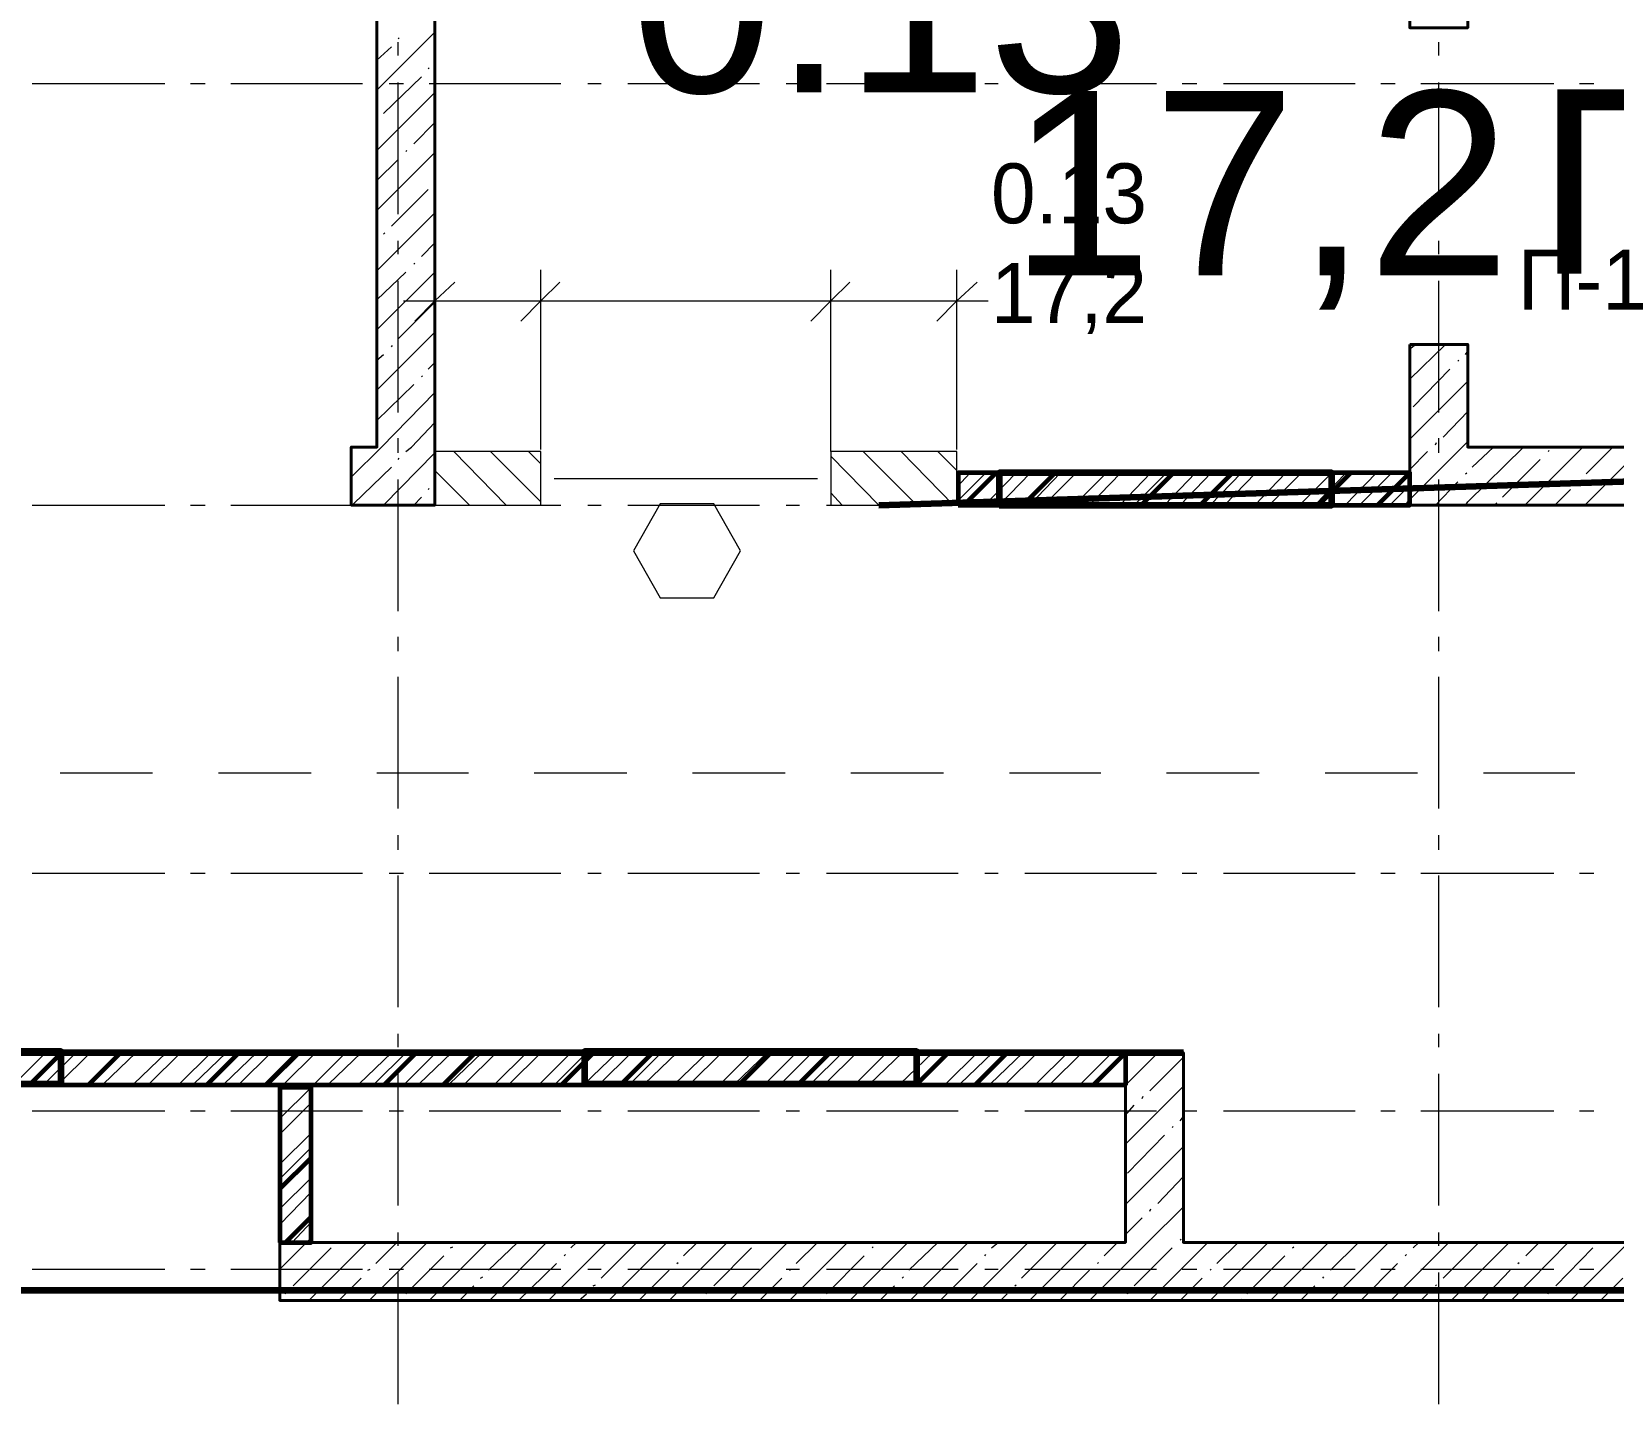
# Model space of a CAD drawing. Header units: millimetres. Extents: x -249154 to 415037, y -45458 to 354837.
# Drawn here: x -136795 to -130788, y 11477 to 16717 of the extents above; entities that cross this region are included whole.
import ezdxf

# ---------------------------------------------------------------- set-up
doc = ezdxf.new("R2010")
doc.units = ezdxf.units.MM
for name, color, linetype, lineweight in [('501 заделка отвертсии ком', 5, 'Continuous', 158), ('518 подвал шпакл базовая', 5, 'Continuous', 60), ('522 подвал шпакл финишная', 3, 'Continuous', 60), ('6.1.1) Кирпич 4 вып 28 п.', 20, 'Continuous', 60), ('696 покраска подвал', 211, 'Continuous', 120)]:
    doc.layers.add(name, color=color, linetype=linetype, lineweight=lineweight)
doc.layers.add('PDF _Текст', color=7, linetype='Continuous')
doc.styles.get("Standard").update_dxf_attribs({"font": 'arial.ttf'})

msp = doc.modelspace()

# ---------------------------------------------------------------- hatches: boundary and pattern name
at = {"layer": '6.1.1) Кирпич 4 вып 28 п.', "ltscale": 0.5}
h = msp.add_hatch(dxfattribs=at)
h.set_pattern_fill('ANSI32', color=256, scale=50)
h.paths.add_polyline_path([(-133277, 14918.9), (-131561.3, 14918.9), (-131561.3, 15041.8), (-133277, 15041.8)])
h = msp.add_hatch(dxfattribs=at)
h.set_pattern_fill('ANSI32', color=256, scale=50)
h.paths.add_polyline_path([(-132641.5, 12716.1), (-139254.4, 12716.1), (-139254.4, 12838.9), (-132641.5, 12838.9)])
h = msp.add_hatch(dxfattribs=at)
h.set_pattern_fill('ANSI32', color=256, scale=50)
h.paths.add_polyline_path([(-135852.7, 12118.7), (-135734, 12118.7), (-135734, 12707.6), (-135852.7, 12707.6)])

# ---------------------------------------------------------------- linework, layer by layer
at = {"lineweight": 40}
for points in [[(-137004.9, 22675.7), (-129477, 22675.7), (-129477, 19273.9), (-135263.8, 19273.9), (-135484.1, 19273.9), (-135484.1, 15139.2), (-135581.5, 15139.2), (-135581.5, 14918.9), (-135263.8, 14918.9), (-135263.8, 15139.2), (-135263.8, 17130.3), (-131561.2, 17130.3), (-131561.2, 16732.1), (-131340.9, 16732.1), (-131340.9, 17130.3), (-131340.9, 17350.6), (-132340.7, 17350.6), (-132340.7, 19053.6), (-129256.7, 19053.6), (-129256.7, 19273.9), (-129256.7, 22675.7), (-127358.8, 22675.7), (-124503.5, 22675.7)], [(-135852.7, 12118.7), (-135852.7, 11898.4), (-128447.5, 11898.4), (-128447.5, 12118.7), (-129248.2, 12118.7), (-129248.2, 12838.9), (-129468.5, 12838.9), (-129468.5, 12118.7), (-132421.2, 12118.7), (-132421.2, 12838.9), (-132641.5, 12838.9)], [(-132641.5, 12720.3), (-132641.5, 12118.7), (-135734, 12118.7)]]:
    msp.add_lwpolyline(points, dxfattribs=at)
at = {"lineweight": 9}
for points in [[(-135484.1, 16494.9), (-135263.8, 16715.2)], [(-135484.1, 16609.2), (-135429, 16660.1)], [(-135403.6, 16689.7), (-135399.4, 16694)], [(-135403.6, 16626.2), (-135403.6, 16677)], [(-131451.1, 16626.2), (-131451.1, 16677)], [(-136793.1, 16520.3), (-136289, 16520.3)], [(-136191.6, 16520.3), (-136136.5, 16520.3)], [(-136039.1, 16520.3), (-135539.2, 16520.3)], [(-135458.7, 16405.9), (-135314.6, 16545.7)], [(-135437.5, 16520.3), (-135382.4, 16520.3)], [(-135403.6, 16024.6), (-135403.6, 16524.5)], [(-135289.2, 16575.4), (-135285, 16579.6)], [(-135285, 16520.3), (-134785.1, 16520.3)], [(-134683.4, 16520.3), (-134632.6, 16520.3)], [(-134530.9, 16520.3), (-134031, 16520.3)], [(-133929.4, 16520.3), (-133878.5, 16520.3)], [(-133776.8, 16520.3), (-133277, 16520.3)], [(-133175.3, 16520.3), (-133124.5, 16520.3)], [(-133022.8, 16520.3), (-132522.9, 16520.3)], [(-132425.5, 16520.3), (-132370.4, 16520.3)], [(-132268.7, 16520.3), (-131768.8, 16520.3)], [(-131671.4, 16520.3), (-131616.3, 16520.3)], [(-131518.9, 16520.3), (-131014.8, 16520.3)], [(-131451.1, 16024.6), (-131451.1, 16524.5)], [(-130917.3, 16520.3), (-130862.2, 16520.3)], [(-135484.1, 16266.1), (-135263.8, 16486.4)], [(-135484.1, 16380.5), (-135484.1, 16380.5)], [(-135344.3, 16291.5), (-135263.8, 16372)], [(-135484.1, 16037.3), (-135263.8, 16257.6)], [(-135484.1, 16151.7), (-135403.6, 16232.2)], [(-135373.9, 16261.9), (-135369.7, 16266.1)], [(-135429, 15978), (-135289.2, 16117.8)], [(-135484.1, 15808.6), (-135263.8, 16028.9)], [(-135458.7, 15948.4), (-135454.4, 15952.6)], [(-135403.6, 15872.1), (-135403.6, 15923)], [(-131451.1, 15872.1), (-131451.1, 15923)], [(-135314.6, 15863.7), (-135263.8, 15914.5)], [(-135484.1, 15584.1), (-135263.8, 15804.3)], [(-135484.1, 15698.4), (-135373.9, 15804.3)], [(-135344.3, 15834), (-135340.1, 15838.2)], [(-135263.8, 15800.1), (-135263.8, 15694.2), (-135263.8, 15571.3)], [(-134861.4, 15130.8), (-134861.4, 15694.2), (-134861.4, 15812.8)], [(-133759.9, 15122.3), (-133759.9, 15694.2), (-133759.9, 15812.8)], [(-133281.2, 15130.8), (-133281.2, 15694.2), (-133281.2, 15812.8)], [(-135403.6, 15270.6), (-135403.6, 15770.5)], [(-131451.1, 15270.6), (-131451.1, 15770.5)], [(-135403.6, 15550.2), (-135263.8, 15690)], [(-135382.4, 15694.2), (-134861.4, 15694.2), (-133759.9, 15694.2), (-133162.6, 15694.2)], [(-135484.1, 15355.3), (-135263.8, 15575.6)], [(-135429, 15520.5), (-135424.8, 15524.7)], [(-131561.2, 15397.7), (-131425.7, 15529)], [(-131561.2, 15512), (-131540.1, 15529)], [(-131349.4, 15490.9), (-131340.9, 15503.6)], [(-135484.1, 15469.7), (-135458.7, 15490.9)], [(-135289.2, 15435.8), (-135263.8, 15461.2)], [(-131379.1, 15465.4), (-131374.8, 15469.7)], [(-135314.6, 15406.1), (-135310.4, 15410.4)], [(-131561.2, 15168.9), (-131340.9, 15389.2)], [(-131548.5, 15291.7), (-131408.7, 15435.8)], [(-135581.5, 15024.9), (-135467.1, 15139.2), (-135263.8, 15346.8)], [(-135484.1, 15240.9), (-135344.3, 15376.5)], [(-131434.1, 15177.4), (-131340.9, 15274.8)], [(-135373.9, 15122.3), (-135352.8, 15139.2), (-135263.8, 15232.4)], [(-135581.5, 15139.2), (-135581.5, 15139.2)], [(-135403.6, 15118.1), (-135403.6, 15173.1)], [(-131561.2, 14940.1), (-131340.9, 15160.4)], [(-131463.8, 15147.7), (-131459.6, 15156.2)], [(-131451.1, 15118.1), (-131451.1, 15173.1)], [(-131349.4, 14918.9), (-131340.9, 14931.7), (-131129.1, 15139.2)], [(-131324, 15063), (-131243.5, 15139.2)], [(-131124.9, 14918.9), (-130904.6, 15139.2)], [(-130896.1, 14918.9), (-130675.8, 15139.2)], [(-130891.9, 15037.6), (-130790.2, 15139.2)], [(-135458.7, 14918.9), (-135263.8, 15118.1)], [(-135403.6, 15092.6), (-135399.4, 15096.9)], [(-134992.7, 14918.9), (-135191.8, 15122.3)], [(-134861.4, 14931.7), (-135052, 15122.3)], [(-134861.4, 15075.7), (-134908, 15122.3)], [(-133577.7, 14918.9), (-133759.9, 15105.3)], [(-133433.7, 14918.9), (-133637, 15122.3)], [(-133293.9, 14918.9), (-133493, 15122.3)], [(-133281.2, 15050.3), (-133353.2, 15122.3)], [(-131561.2, 15054.5), (-131493.5, 15122.3)], [(-131209.6, 14948.6), (-131065.6, 15092.6)], [(-131035.9, 15122.3), (-131031.7, 15126.5)], [(-135573.1, 14923.2), (-135429, 15063)], [(-135132.5, 14918.9), (-135263.8, 15050.3)], [(-134810.5, 15020.6), (-133810.7, 15020.6)], [(-133281.2, 14986.7), (-133230.4, 15041.8)], [(-133281.2, 14931.7), (-133171, 15041.8)], [(-133175.3, 14918.9), (-133056.7, 15041.8)], [(-133120.2, 14918.9), (-133001.6, 15041.8)], [(-133005.8, 14918.9), (-132887.2, 15041.8)], [(-132950.8, 14918.9), (-132827.9, 15041.8)], [(-132836.4, 14918.9), (-132713.5, 15041.8)], [(-132777.1, 14918.9), (-132658.5, 15041.8)], [(-132662.7, 14918.9), (-132544.1, 15041.8)], [(-132607.6, 14918.9), (-132484.8, 15041.8)], [(-132493.2, 14918.9), (-132374.6, 15041.8)], [(-132433.9, 14918.9), (-132315.3, 15041.8)], [(-132319.5, 14918.9), (-132200.9, 15041.8)], [(-132264.5, 14918.9), (-132145.9, 15041.8)], [(-132150.1, 14918.9), (-132031.5, 15041.8)], [(-132095, 14918.9), (-131972.2, 15041.8)], [(-131980.6, 14918.9), (-131857.8, 15041.8)], [(-131921.3, 14918.9), (-131802.7, 15041.8)], [(-131806.9, 14918.9), (-131688.3, 15041.8)], [(-131751.9, 14918.9), (-131629, 15041.8)], [(-131349.4, 15037.6), (-131345.2, 15041.8)], [(-135403.6, 14516.5), (-135403.6, 15016.4)], [(-135289.2, 14978.3), (-135285, 14982.5)], [(-133717.5, 14918.9), (-133759.9, 14965.5)], [(-131637.5, 14918.9), (-131561.2, 14995.2)], [(-131463.8, 14918.9), (-131379.1, 15007.9)], [(-131451.1, 14516.5), (-131451.1, 15016.4)], [(-131010.5, 14918.9), (-130951.2, 14978.3)], [(-130921.6, 15007.9), (-130917.3, 15012.1)], [(-136793.1, 14918.9), (-136289, 14918.9)], [(-136191.6, 14918.9), (-136136.5, 14918.9)], [(-136039.1, 14918.9), (-135539.2, 14918.9)], [(-135437.5, 14918.9), (-135382.4, 14918.9)], [(-135344.3, 14918.9), (-135314.6, 14948.6)], [(-135285, 14918.9), (-134785.1, 14918.9)], [(-134683.4, 14918.9), (-134632.6, 14918.9)], [(-134530.9, 14918.9), (-134031, 14918.9)], [(-133929.4, 14918.9), (-133878.5, 14918.9)], [(-133776.8, 14918.9), (-133277, 14918.9)], [(-133175.3, 14918.9), (-133124.5, 14918.9)], [(-133022.8, 14918.9), (-132522.9, 14918.9)], [(-132425.5, 14918.9), (-132370.4, 14918.9)], [(-132268.7, 14918.9), (-131768.8, 14918.9)], [(-131671.4, 14918.9), (-131616.3, 14918.9)], [(-131578.2, 14918.9), (-131561.2, 14940.1)], [(-131518.9, 14918.9), (-131014.8, 14918.9)], [(-131235, 14923.2), (-131230.8, 14927.4)], [(-130917.3, 14918.9), (-130862.2, 14918.9)], [(-135403.6, 14364), (-135403.6, 14419.1)], [(-131451.1, 14364), (-131451.1, 14419.1)], [(-135403.6, 13766.7), (-135403.6, 14266.6)], [(-131451.1, 13766.7), (-131451.1, 14266.6)], [(-136687.2, 13902.2), (-136335.6, 13902.2)], [(-136085.7, 13902.2), (-135734, 13902.2)], [(-135484.1, 13902.2), (-135136.7, 13902.2)], [(-134886.8, 13902.2), (-134535.2, 13902.2)], [(-134285.2, 13902.2), (-133933.6, 13902.2)], [(-133683.6, 13902.2), (-133332, 13902.2)], [(-133082.1, 13902.2), (-132734.7, 13902.2)], [(-132484.8, 13902.2), (-132133.1, 13902.2)], [(-131883.2, 13902.2), (-131531.6, 13902.2)], [(-131281.6, 13902.2), (-130934.3, 13902.2)], [(-135403.6, 13609.9), (-135403.6, 13665)], [(-131451.1, 13609.9), (-131451.1, 13665)], [(-136793.1, 13521), (-136289, 13521)], [(-136191.6, 13521), (-136136.5, 13521)], [(-136039.1, 13521), (-135539.2, 13521)], [(-135437.5, 13521), (-135382.4, 13521)], [(-135285, 13521), (-134785.1, 13521)], [(-134683.4, 13521), (-134632.6, 13521)], [(-134530.9, 13521), (-134031, 13521)], [(-133929.4, 13521), (-133878.5, 13521)], [(-133776.8, 13521), (-133277, 13521)], [(-133175.3, 13521), (-133124.5, 13521)], [(-133022.8, 13521), (-132522.9, 13521)], [(-132425.5, 13521), (-132370.4, 13521)], [(-132268.7, 13521), (-131768.8, 13521)], [(-131671.4, 13521), (-131616.3, 13521)], [(-131518.9, 13521), (-131014.8, 13521)], [(-130917.3, 13521), (-130862.2, 13521)], [(-135403.6, 13012.6), (-135403.6, 13512.5)], [(-131451.1, 13012.6), (-131451.1, 13512.5)], [(-135403.6, 12860.1), (-135403.6, 12910.9)], [(-131451.1, 12860.1), (-131451.1, 12910.9)], [(-136860.9, 12720.3), (-136742.3, 12838.9)], [(-136746.5, 12720.3), (-136627.9, 12838.9)], [(-136691.5, 12720.3), (-136572.8, 12838.9)], [(-136577.1, 12720.3), (-136458.5, 12838.9)], [(-136522, 12720.3), (-136399.1, 12838.9)], [(-136407.6, 12720.3), (-136284.8, 12838.9)], [(-136348.3, 12720.3), (-136229.7, 12838.9)], [(-136233.9, 12720.3), (-136115.3, 12838.9)], [(-136178.9, 12720.3), (-136056, 12838.9)], [(-136064.5, 12720.3), (-135941.6, 12838.9)], [(-136005.2, 12720.3), (-135886.5, 12838.9)], [(-135890.8, 12720.3), (-135772.2, 12838.9)], [(-135852.7, 12699.1), (-135835.7, 12720.3), (-135717.1, 12838.9)], [(-135721.3, 12720.3), (-135602.7, 12838.9)], [(-135666.3, 12720.3), (-135543.4, 12838.9)], [(-135551.9, 12720.3), (-135429, 12838.9)], [(-135492.6, 12720.3), (-135373.9, 12838.9)], [(-135378.2, 12720.3), (-135259.6, 12838.9)], [(-135323.1, 12720.3), (-135200.3, 12838.9)], [(-135208.7, 12720.3), (-135085.9, 12838.9)], [(-135149.4, 12720.3), (-135030.8, 12838.9)], [(-135035, 12720.3), (-134916.4, 12838.9)], [(-134980, 12720.3), (-134861.4, 12838.9)], [(-134865.6, 12720.3), (-134747, 12838.9)], [(-134806.3, 12720.3), (-134687.7, 12838.9)], [(-134696.1, 12720.3), (-134573.3, 12838.9)], [(-134636.8, 12720.3), (-134518.2, 12838.9)], [(-134522.4, 12720.3), (-134403.8, 12838.9)], [(-134467.4, 12720.3), (-134344.5, 12838.9)], [(-134353, 12720.3), (-134230.1, 12838.9)], [(-134293.7, 12720.3), (-134175.1, 12838.9)], [(-134179.3, 12720.3), (-134060.7, 12838.9)], [(-134124.2, 12720.3), (-134001.4, 12838.9)], [(-134009.8, 12720.3), (-133891.2, 12838.9)], [(-133950.5, 12720.3), (-133831.9, 12838.9)], [(-133836.2, 12720.3), (-133717.5, 12838.9)], [(-133781.1, 12720.3), (-133662.5, 12838.9)], [(-133666.7, 12720.3), (-133548.1, 12838.9)], [(-133611.6, 12720.3), (-133488.8, 12838.9)], [(-133497.2, 12720.3), (-133374.4, 12838.9)], [(-133437.9, 12720.3), (-133319.3, 12838.9)], [(-133323.6, 12720.3), (-133204.9, 12838.9)], [(-133268.5, 12720.3), (-133145.6, 12838.9)], [(-133154.1, 12720.3), (-133031.3, 12838.9)], [(-133094.8, 12720.3), (-132976.2, 12838.9)], [(-132980.4, 12720.3), (-132861.8, 12838.9)], [(-132925.3, 12720.3), (-132806.7, 12838.9)], [(-132811, 12720.3), (-132692.3, 12838.9)], [(-132755.9, 12720.3), (-132641.5, 12830.4)], [(-132641.5, 12716.1), (-132518.7, 12838.9)], [(-132641.5, 12830.4), (-132633, 12838.9)], [(-132548.3, 12694.9), (-132421.2, 12822)], [(-135403.6, 12258.5), (-135403.6, 12758.4)], [(-131451.1, 12258.5), (-131451.1, 12758.4)], [(-135852.7, 12589), (-135734, 12707.6)], [(-132641.5, 12491.5), (-132421.2, 12711.8)], [(-136793.1, 12618.6), (-136289, 12618.6)], [(-136191.6, 12618.6), (-136136.5, 12618.6)], [(-136039.1, 12618.6), (-135539.2, 12618.6)], [(-135852.7, 12529.7), (-135734, 12648.3)], [(-135437.5, 12618.6), (-135382.4, 12618.6)], [(-135285, 12618.6), (-134785.1, 12618.6)], [(-134683.4, 12618.6), (-134632.6, 12618.6)], [(-134530.9, 12618.6), (-134031, 12618.6)], [(-133929.4, 12618.6), (-133878.5, 12618.6)], [(-133776.8, 12618.6), (-133277, 12618.6)], [(-133175.3, 12618.6), (-133124.5, 12618.6)], [(-133022.8, 12618.6), (-132522.9, 12618.6)], [(-132641.5, 12601.7), (-132607.6, 12639.8)], [(-132578, 12665.2), (-132573.7, 12673.7)], [(-132425.5, 12618.6), (-132370.4, 12618.6)], [(-132268.7, 12618.6), (-131768.8, 12618.6)], [(-131671.4, 12618.6), (-131616.3, 12618.6)], [(-131518.9, 12618.6), (-131014.8, 12618.6)], [(-130917.3, 12618.6), (-130862.2, 12618.6)], [(-132463.6, 12555.1), (-132459.3, 12559.3)], [(-132433.9, 12580.5), (-132421.2, 12597.4)], [(-135852.7, 12415.3), (-135734, 12533.9)], [(-132633, 12381.4), (-132493.2, 12525.4)], [(-135852.7, 12360.2), (-135734, 12478.8)], [(-132641.5, 12262.8), (-132421.2, 12483.1)], [(-135852.7, 12245.8), (-135734, 12364.4)], [(-132518.7, 12267), (-132421.2, 12368.7)], [(-135852.7, 12186.5), (-135734, 12309.4)], [(-135806.1, 12118.7), (-135734, 12195)], [(-132777.1, 11898.4), (-132556.8, 12118.7), (-132421.2, 12254.3)], [(-132641.5, 12148.4), (-132578, 12211.9)], [(-132548.3, 12237.3), (-132544.1, 12245.8)], [(-135751, 12118.7), (-135734, 12135.7)], [(-135403.6, 12106), (-135403.6, 12156.9)], [(-131451.1, 12106), (-131451.1, 12156.9)], [(-135852.7, 12017.1), (-135751, 12118.7)], [(-135801.8, 11953.5), (-135657.8, 12097.5)], [(-135742.5, 11898.4), (-135522.2, 12118.7)], [(-135513.7, 11898.4), (-135293.5, 12118.7)], [(-135488.3, 12038.2), (-135407.8, 12118.7)], [(-135285, 11898.4), (-135064.7, 12118.7)], [(-135204.5, 12097.5), (-135196, 12101.8)], [(-135060.5, 12012.8), (-134950.3, 12118.7)], [(-135056.2, 11898.4), (-134840.2, 12118.7)], [(-134831.7, 11898.4), (-134611.4, 12118.7)], [(-134747, 12097.5), (-134725.8, 12118.7)], [(-134632.6, 11983.2), (-134497, 12118.7)], [(-134602.9, 11898.4), (-134382.6, 12118.7)], [(-134374.2, 11898.4), (-134153.9, 12118.7)], [(-134319.1, 12067.9), (-134268.3, 12118.7)], [(-134204.7, 11953.5), (-134060.7, 12097.5)], [(-134145.4, 11898.4), (-133925.1, 12118.7)], [(-133916.6, 11898.4), (-133696.4, 12118.7)], [(-133891.2, 12038.2), (-133810.7, 12118.7)], [(-133687.9, 11898.4), (-133467.6, 12118.7)], [(-133603.2, 12097.5), (-133598.9, 12101.8)], [(-133463.4, 12012.8), (-133353.2, 12118.7)], [(-133459.1, 11898.4), (-133238.8, 12118.7)], [(-133230.4, 11898.4), (-133010.1, 12118.7)], [(-133149.9, 12097.5), (-133124.5, 12118.7)], [(-133035.5, 11983.2), (-132899.9, 12118.7)], [(-133005.8, 11898.4), (-132785.5, 12118.7)], [(-132722, 12067.9), (-132671.2, 12118.7)], [(-132607.6, 11953.5), (-132463.6, 12097.5)], [(-132548.3, 11898.4), (-132328, 12118.7)], [(-132433.9, 12127.2), (-132429.7, 12131.4)], [(-132319.5, 11898.4), (-132099.3, 12118.7)], [(-132294.1, 12038.2), (-132213.6, 12118.7)], [(-132090.8, 11898.4), (-131870.5, 12118.7)], [(-132006.1, 12097.5), (-132001.8, 12101.8)], [(-131862, 11898.4), (-131641.7, 12118.7)], [(-131862, 12012.8), (-131756.1, 12118.7)], [(-131633.3, 11898.4), (-131413, 12118.7)], [(-131548.5, 12097.5), (-131527.3, 12118.7)], [(-131434.1, 11983.2), (-131298.6, 12118.7)], [(-131404.5, 11898.4), (-131184.2, 12118.7)], [(-131175.7, 11898.4), (-130959.7, 12118.7)], [(-131120.7, 12067.9), (-131069.8, 12118.7)], [(-131006.3, 11953.5), (-130866.5, 12097.5)], [(-130951.2, 11898.4), (-130730.9, 12118.7)], [(-136793.1, 12017.1), (-136289, 12017.1)], [(-136191.6, 12017.1), (-136136.5, 12017.1)], [(-136039.1, 12017.1), (-135539.2, 12017.1)], [(-135518, 12012.8), (-135509.5, 12017.1)], [(-135437.5, 12017.1), (-135382.4, 12017.1)], [(-135373.9, 11923.9), (-135229.9, 12067.9)], [(-135285, 12017.1), (-134785.1, 12017.1)], [(-134946.1, 11898.4), (-134802, 12038.2)], [(-134772.4, 12067.9), (-134768.2, 12072.1)], [(-134683.4, 12017.1), (-134632.6, 12017.1)], [(-134530.9, 12017.1), (-134031, 12017.1)], [(-134344.5, 12038.2), (-134340.3, 12042.5)], [(-133929.4, 12017.1), (-133878.5, 12017.1)], [(-133916.6, 12012.8), (-133912.4, 12017.1)], [(-133776.8, 11923.9), (-133632.8, 12067.9)], [(-133776.8, 12017.1), (-133277, 12017.1)], [(-133344.7, 11898.4), (-133204.9, 12038.2)], [(-133175.3, 12067.9), (-133171, 12072.1)], [(-133175.3, 12017.1), (-133124.5, 12017.1)], [(-133022.8, 12017.1), (-132522.9, 12017.1)], [(-132747.4, 12038.2), (-132743.2, 12042.5)], [(-132425.5, 12017.1), (-132370.4, 12017.1)], [(-132319.5, 12012.8), (-132315.3, 12017.1)], [(-132268.7, 12017.1), (-131768.8, 12017.1)], [(-132179.7, 11923.9), (-132035.7, 12067.9)], [(-131747.6, 11898.4), (-131607.8, 12038.2)], [(-131671.4, 12017.1), (-131616.3, 12017.1)], [(-131578.2, 12067.9), (-131573.9, 12072.1)], [(-131518.9, 12017.1), (-131014.8, 12017.1)], [(-131150.3, 12038.2), (-131146.1, 12042.5)], [(-130917.3, 12017.1), (-130862.2, 12017.1)], [(-135628.1, 11898.4), (-135543.4, 11983.2)], [(-135403.6, 11504.5), (-135403.6, 12004.3)], [(-135090.1, 11983.2), (-135081.6, 11987.4)], [(-134662.2, 11953.5), (-134653.8, 11957.7)], [(-134488.6, 11898.4), (-134374.2, 12012.8)], [(-134031, 11898.4), (-133946.3, 11983.2)], [(-133488.8, 11983.2), (-133484.5, 11987.4)], [(-133060.9, 11953.5), (-133056.7, 11957.7)], [(-132891.5, 11898.4), (-132777.1, 12012.8)], [(-132433.9, 11898.4), (-132349.2, 11983.2)], [(-131891.7, 11983.2), (-131887.4, 11987.4)], [(-131463.8, 11953.5), (-131459.6, 11957.7)], [(-131451.1, 11504.5), (-131451.1, 12004.3)], [(-131290.1, 11898.4), (-131180, 12012.8)], [(-130836.8, 11898.4), (-130752.1, 11983.2)], [(-135831.5, 11923.9), (-135827.2, 11932.3)], [(-135399.4, 11898.4), (-135399.4, 11902.7)], [(-135170.6, 11898.4), (-135115.5, 11953.5)], [(-134717.3, 11898.4), (-134687.7, 11923.9)], [(-134234.4, 11923.9), (-134225.9, 11932.3)], [(-133802.3, 11898.4), (-133798, 11902.7)], [(-133573.5, 11898.4), (-133518.4, 11953.5)], [(-133116, 11898.4), (-133090.6, 11923.9)], [(-132633, 11923.9), (-132628.8, 11932.3)], [(-132205.2, 11898.4), (-132200.9, 11902.7)], [(-131976.4, 11898.4), (-131921.3, 11953.5)], [(-131518.9, 11898.4), (-131493.5, 11923.9)], [(-131035.9, 11923.9), (-131031.7, 11932.3)]]:
    msp.add_lwpolyline(points, dxfattribs=at)
at = {"lineweight": 18}
for points in [[(-135187.5, 15766.2), (-135263.8, 15694.2), (-135340.1, 15617.9)], [(-134789.3, 15766.2), (-134861.4, 15694.2), (-134937.6, 15617.9)], [(-133687.9, 15766.2), (-133759.9, 15694.2), (-133836.2, 15617.9)], [(-133204.9, 15766.2), (-133281.2, 15694.2), (-133357.4, 15617.9)]]:
    msp.add_lwpolyline(points, dxfattribs=at)
at = {"lineweight": 40}
msp.add_lwpolyline([(-131561.2, 15529), (-131561.2, 14918.9), (-131340.9, 14918.9), (-129460, 14918.9), (-129460, 15139.2), (-131340.9, 15139.2), (-131340.9, 15529)], close=True, dxfattribs=at)
at = {"lineweight": 9}
for points in [[(-135263.8, 14918.9), (-134861.4, 14918.9), (-134861.4, 15122.3), (-135263.8, 15122.3)], [(-133281.2, 15041.8), (-133281.2, 15122.3), (-133759.9, 15122.3), (-133759.9, 14918.9), (-133281.2, 14918.9)], [(-133281.2, 14918.9), (-131561.2, 14918.9), (-131561.2, 15041.8), (-133281.2, 15041.8)], [(-134408.1, 14923.2), (-134509.7, 14745.3), (-134408.1, 14567.3), (-134204.7, 14567.3), (-134103, 14745.3), (-134204.7, 14923.2)], [(-135734, 12118.7), (-135734, 12720.3), (-132641.5, 12720.3), (-132641.5, 12838.9), (-139254.4, 12838.9), (-139254.4, 12720.3), (-135852.7, 12720.3), (-135852.7, 12118.7)]]:
    msp.add_lwpolyline(points, close=True, dxfattribs=at)
at = {"layer": '501 заделка отвертсии ком', "ltscale": 0.5}
for points in [[(-133120.2, 14918.9), (-131857.8, 14918.9), (-131857.8, 15041.8), (-133120.2, 15041.8)], [(-137945.4, 12720.3), (-136683, 12720.3), (-136683, 12843.1), (-137945.4, 12843.1)], [(-134696.1, 12720.3), (-133433.7, 12720.3), (-133433.7, 12843.1), (-134696.1, 12843.1)]]:
    msp.add_lwpolyline(points, close=True, dxfattribs=at)
at = {"layer": '518 подвал шпакл базовая', "ltscale": 0.5}
msp.add_lwpolyline([(-122923.3, 11936.6), (-140394, 11936.6), (-140394, 1655), (-122923.3, 1655)], close=True, dxfattribs=at)
at = {"layer": '522 подвал шпакл финишная', "ltscale": 0.5}
for points in [[(-133577.7, 14918.9), (-129040.6, 15063)], [(-132421.2, 12838.9), (-139254.4, 12838.9)]]:
    msp.add_lwpolyline(points, dxfattribs=at)
msp.add_lwpolyline([(-122923.3, 11936.6), (-140394, 11936.6), (-140394, 1655), (-122923.3, 1655)], close=True, dxfattribs=at)
at = {"layer": '6.1.1) Кирпич 4 вып 28 п.', "ltscale": 0.5}
for points in [[(-133277, 14918.9), (-131561.3, 14918.9), (-131561.3, 15041.8), (-133277, 15041.8)], [(-132641.5, 12716.1), (-139254.4, 12716.1), (-139254.4, 12838.9), (-132641.5, 12838.9)], [(-135852.7, 12118.7), (-135734, 12118.7), (-135734, 12707.6), (-135852.7, 12707.6)]]:
    msp.add_lwpolyline(points, close=True, dxfattribs=at)
at = {"layer": '696 покраска подвал', "ltscale": 0.5}
for points in [[(-133577.7, 14918.9), (-129040.6, 15063)], [(-132421.2, 12838.9), (-139254.4, 12838.9)]]:
    msp.add_lwpolyline(points, dxfattribs=at)
msp.add_lwpolyline([(-122923.3, 11936.6), (-140394, 11936.6), (-140394, 1655), (-122923.3, 1655)], close=True, dxfattribs=at)

# ---------------------------------------------------------------- texts
at = {"char_height": 700, "attachment_point": 4}
for s, insert in [('0.13', (-134522.1, 16831.2)), ('17,2', (-133081.5, 16076.1)), ('П-1', (-131080.5, 16148))]:
    msp.add_mtext(s, dxfattribs=dict(at, insert=insert))
at = {"layer": 'PDF _Текст', "char_height": 227.67, "attachment_point": 4, "style": ''}
for s, insert in [('0.13', (-133151.8, 16101.4)), ('П-1', (-131150.8, 15775.7)), ('17,2', (-133151.8, 15703.8))]:
    msp.add_mtext(s, dxfattribs=dict(at, insert=insert))

doc.saveas('drawing.dxf')
